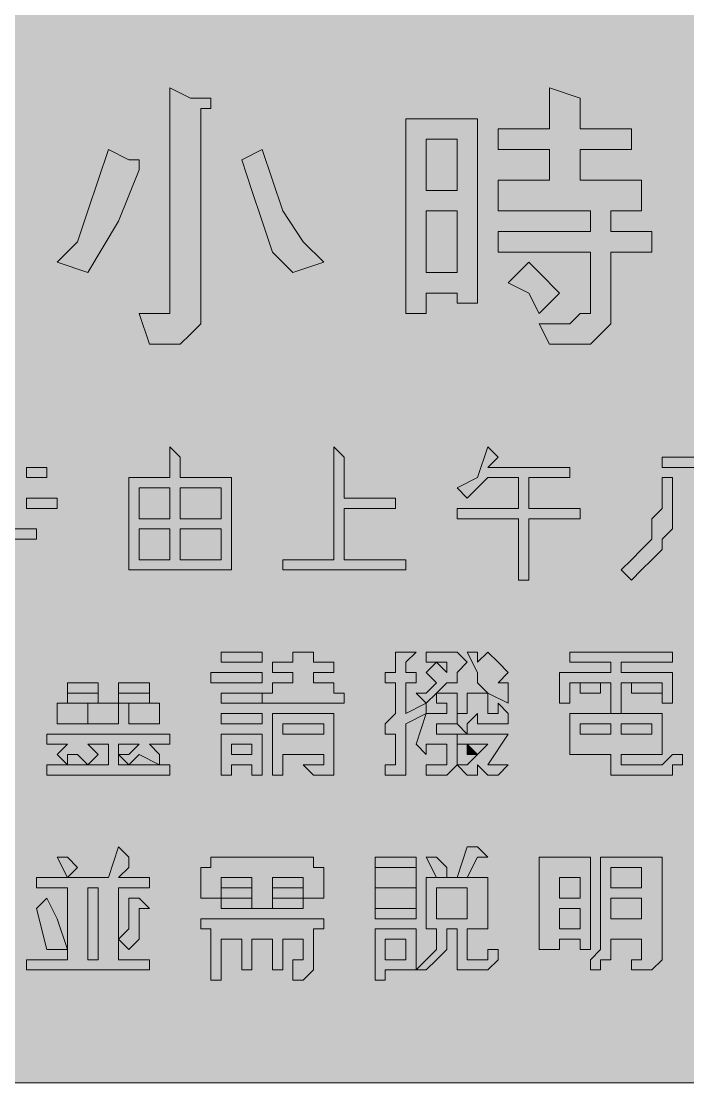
# Model space of a CAD drawing. Header units: metres. Extents: x 10 to 558, y 12 to 260.
# Drawn here: x 205.9 to 284, y 11.8 to 136 of the extents above; entities that cross this region are included whole.
import ezdxf

# ---------------------------------------------------------------- set-up
doc = ezdxf.new("R2010")
doc.units = ezdxf.units.M
doc.layers.add('FILL_BLUE_0000FF', color=7, linetype='Continuous', true_color=0x0000ff)
doc.layers.add('FILL_WHITE_FFFFFF', color=7, linetype='Continuous', true_color=0xffffff)

msp = doc.modelspace()

# ---------------------------------------------------------------- hatches: boundary and pattern name
at = {"layer": 'FILL_BLUE_0000FF', "true_color": 0x0000ff}
h = msp.add_hatch(color=7, dxfattribs=at)
h.dxf.hatch_style = 1
h.paths.add_polyline_path([(551.8, 260.11), (552.54, 259.95), (553.8, 259.41), (554.83, 258.64), (555.75, 257.76), (556.54, 257.26), (557.14, 256.67), (557.56, 256.03), (557.85, 255.36), (558.11, 254.05), (558.15, 252.96), (558.15, 18.96), (558.15, 16.56), (555.75, 14.16), (554.83, 13.28), (553.8, 12.51), (552.54, 11.97), (551.8, 11.81), (550.95, 11.76), (16.95, 11.76), (16.05, 11.78), (15.15, 11.91), (14.25, 12.27), (13.35, 12.96), (12.6, 13.11), (11.83, 13.47), (10.95, 14.16), (10.55, 14.66), (10.26, 15.25), (9.9, 16.56), (9.75, 18.96), (9.75, 252.96), (9.75, 255.36), (9.94, 256.24), (10.35, 257.01), (10.95, 257.76), (11.83, 258.47), (12.6, 258.96), (13.14, 259.45), (13.3, 259.76), (13.35, 260.16), (16.95, 260.16), (550.95, 260.16), (551.8, 260.11)])
at = {"layer": 'FILL_WHITE_FFFFFF', "true_color": 0xffffff}
h = msp.add_hatch(color=7, dxfattribs=at)
h.dxf.hatch_style = 1
h.paths.add_polyline_path([(226.95, 126.96), (228.15, 126.96), (228.15, 125.76), (226.95, 125.76), (226.95, 102.96), (226.95, 100.56), (225.75, 99.36), (224.55, 98.16), (223.35, 98.16), (220.95, 98.16), (219.75, 101.76), (222.15, 101.76), (223.35, 101.76), (223.35, 102.96), (223.35, 128.16), (225.75, 126.96), (226.95, 126.96)])
h = msp.add_hatch(color=7, dxfattribs=at)
h.dxf.hatch_style = 1
h.paths.add_polyline_path([(267.75, 120.96), (261.75, 120.96), (261.75, 123.36), (267.75, 123.36), (267.75, 128.16), (271.35, 126.96), (271.35, 125.76), (271.35, 123.36), (277.35, 123.36), (277.35, 120.96), (271.35, 120.96), (271.35, 117.36), (278.55, 117.36), (278.55, 113.76), (274.95, 113.76), (274.95, 111.36), (279.75, 111.36), (279.75, 108.96), (274.95, 108.96), (274.95, 101.76), (274.95, 100.56), (273.75, 99.36), (272.55, 98.16), (270.15, 98.16), (267.75, 98.16), (266.55, 100.56), (270.15, 100.56), (271.35, 101.76), (272.55, 101.76), (272.55, 102.96), (272.55, 108.96), (261.75, 108.96), (261.75, 111.36), (272.55, 111.36), (272.55, 113.76), (261.75, 113.76), (261.75, 117.36), (267.75, 117.36), (267.75, 120.96)])
h = msp.add_hatch(color=7, dxfattribs=at)
h.dxf.hatch_style = 1
h.paths.add_polyline_path([(256.95, 102.96), (256.95, 104.16), (253.35, 104.16), (253.35, 101.76), (250.95, 101.76), (250.95, 102.96), (250.95, 124.56), (259.35, 124.56), (259.35, 102.96), (256.95, 102.96)])
h.paths.add_polyline_path([(253.35, 122.16), (253.35, 116.16), (256.95, 116.16), (256.95, 122.16), (253.35, 122.16)], flags=16)
h.paths.add_polyline_path([(256.95, 113.76), (253.35, 113.76), (253.35, 106.56), (256.95, 106.56), (256.95, 113.76)], flags=16)
h = msp.add_hatch(color=7, dxfattribs=at)
h.dxf.hatch_style = 1
h.paths.add_polyline_path([(212.55, 110.16), (213.75, 113.76), (214.95, 117.36), (216.15, 120.96), (218.55, 119.76), (219.75, 119.76), (219.75, 118.56), (217.35, 112.56), (213.75, 106.56), (210.15, 107.76), (212.55, 110.16)])
h = msp.add_hatch(color=7, dxfattribs=at)
h.dxf.hatch_style = 1
h.paths.add_polyline_path([(235.35, 108.96), (234.15, 112.56), (232.95, 116.16), (231.75, 119.76), (234.15, 120.96), (235.35, 117.36), (236.55, 113.76), (238.95, 110.16), (241.35, 107.76), (237.75, 106.56), (235.35, 108.96)])
h = msp.add_hatch(color=7, dxfattribs=at)
h.dxf.hatch_style = 1
h.paths.add_polyline_path([(266.55, 106.56), (268.95, 104.16), (266.55, 101.76), (265.35, 104.16), (262.95, 105.36), (265.35, 107.76), (266.55, 106.56)])
h = msp.add_hatch(color=7, dxfattribs=at)
h.dxf.hatch_style = 1
h.paths.add_polyline_path([(218.55, 71.76), (218.55, 82.56), (223.35, 82.56), (223.35, 86.16), (224.55, 84.96), (224.55, 82.56), (230.55, 82.56), (230.55, 71.76), (229.35, 71.76), (219.75, 71.76), (218.55, 71.76)])
h.paths.add_polyline_path([(223.35, 77.76), (223.35, 81.36), (219.75, 81.36), (219.75, 77.76), (223.35, 77.76)], flags=16)
h.paths.add_polyline_path([(224.55, 77.76), (229.35, 77.76), (229.35, 81.36), (224.55, 81.36), (224.55, 77.76)], flags=16)
h.paths.add_polyline_path([(219.75, 76.56), (219.75, 72.96), (223.35, 72.96), (223.35, 76.56), (219.75, 76.56)], flags=16)
h.paths.add_polyline_path([(229.35, 76.56), (224.55, 76.56), (224.55, 72.96), (229.35, 72.96), (229.35, 76.56)], flags=16)
h = msp.add_hatch(color=7, dxfattribs=at)
h.dxf.hatch_style = 1
h.paths.add_polyline_path([(249.75, 80.16), (249.75, 78.96), (243.75, 78.96), (243.75, 72.96), (250.95, 72.96), (250.95, 71.76), (236.55, 71.76), (236.55, 72.96), (242.55, 72.96), (242.55, 86.16), (243.75, 84.96), (243.75, 80.16), (249.75, 80.16)])
h = msp.add_hatch(color=7, dxfattribs=at)
h.dxf.hatch_style = 1
h.paths.add_polyline_path([(259.35, 82.56), (260.55, 86.16), (261.75, 84.96), (260.55, 83.76), (270.15, 83.76), (270.15, 82.56), (265.35, 82.56), (265.35, 78.96), (271.35, 78.96), (271.35, 77.76), (265.35, 77.76), (265.35, 70.56), (264.15, 70.56), (264.15, 77.76), (256.95, 77.76), (256.95, 78.96), (264.15, 78.96), (264.15, 82.56), (260.55, 82.56), (258.15, 80.16), (256.95, 81.36), (259.35, 82.56)])
h = msp.add_hatch(color=7, dxfattribs=at)
h.dxf.hatch_style = 1
h.paths.add_polyline_path([(286.95, 84.96), (286.95, 82.56), (286.95, 80.16), (286.95, 78.96), (286.95, 77.76), (288.15, 76.56), (288.15, 75.36), (289.35, 74.16), (290.55, 72.96), (291.75, 71.76), (289.35, 70.56), (288.15, 71.76), (288.15, 72.96), (286.95, 74.16), (286.95, 76.56), (285.75, 77.76), (285.75, 78.96), (285.75, 80.16), (285.75, 81.36), (285.75, 83.76), (280.95, 83.76), (280.95, 84.96), (286.95, 84.96)])
h = msp.add_hatch(color=7, dxfattribs=at)
h.dxf.hatch_style = 1
h.paths.add_polyline_path([(208.95, 83.76), (208.95, 82.56), (206.55, 82.56), (206.55, 83.76), (208.95, 83.76)])
h = msp.add_hatch(color=7, dxfattribs=at)
h.dxf.hatch_style = 1
h.paths.add_polyline_path([(277.35, 72.96), (278.55, 74.16), (279.75, 75.36), (279.75, 76.56), (279.75, 77.76), (280.95, 78.96), (280.95, 81.36), (280.95, 82.56), (282.15, 82.56), (282.15, 81.36), (282.15, 80.16), (282.15, 78.96), (282.15, 76.56), (280.95, 75.36), (280.95, 74.16), (279.75, 72.96), (278.55, 71.76), (277.35, 70.56), (276.15, 71.76), (277.35, 72.96)])
h = msp.add_hatch(color=7, dxfattribs=at)
h.dxf.hatch_style = 1
h.paths.add_polyline_path([(210.15, 80.16), (210.15, 78.96), (208.95, 78.96), (206.55, 78.96), (206.55, 80.16), (210.15, 80.16)])
h = msp.add_hatch(color=7, dxfattribs=at)
h.dxf.hatch_style = 1
h.paths.add_polyline_path([(201.75, 76.56), (207.75, 76.56), (207.75, 75.36), (201.75, 75.36), (201.75, 76.56)])
h = msp.add_hatch(color=7, dxfattribs=at)
h.dxf.hatch_style = 1
h.paths.add_polyline_path([(234.15, 62.16), (234.15, 60.96), (229.35, 60.96), (229.35, 62.16), (234.15, 62.16)])
h = msp.add_hatch(color=7, dxfattribs=at)
h.dxf.hatch_style = 1
h.paths.add_polyline_path([(237.75, 58.56), (237.75, 59.76), (235.35, 59.76), (235.35, 60.96), (237.75, 60.96), (237.75, 62.16), (238.95, 62.16), (240.15, 62.16), (240.15, 60.96), (242.55, 60.96), (242.55, 59.76), (240.15, 59.76), (240.15, 58.56), (242.55, 58.56), (242.55, 57.36), (243.75, 57.36), (243.75, 56.16), (234.15, 56.16), (234.15, 57.36), (235.35, 57.36), (235.35, 58.56), (237.75, 58.56)])
h = msp.add_hatch(color=7, dxfattribs=at)
h.dxf.hatch_style = 1
h.paths.add_polyline_path([(248.55, 53.76), (249.75, 54.96), (249.75, 58.56), (248.55, 58.56), (248.55, 59.76), (249.75, 59.76), (249.75, 62.16), (250.95, 62.16), (252.15, 62.16), (250.95, 60.96), (250.95, 59.76), (252.15, 59.76), (252.15, 58.56), (250.95, 58.56), (250.95, 54.96), (253.35, 56.16), (253.35, 54.96), (250.95, 53.76), (250.95, 48.96), (250.95, 47.76), (249.75, 47.76), (248.55, 47.76), (248.55, 48.96), (249.75, 48.96), (249.75, 50.16), (249.75, 52.56), (248.55, 52.56), (248.55, 53.76)])
h = msp.add_hatch(color=7, dxfattribs=at)
h.dxf.hatch_style = 1
h.paths.add_polyline_path([(256.95, 62.16), (258.15, 60.96), (256.95, 59.76), (256.95, 58.56), (255.75, 58.56), (254.55, 57.36), (253.35, 56.16), (252.15, 57.36), (253.35, 57.36), (254.55, 58.56), (253.35, 59.76), (254.55, 60.96), (253.35, 60.96), (253.35, 62.16), (256.95, 62.16)])
h.paths.add_polyline_path([(255.75, 59.76), (255.75, 60.96), (254.55, 60.96), (255.75, 59.76)], flags=16)
h = msp.add_hatch(color=7, dxfattribs=at)
h.dxf.hatch_style = 1
h.paths.add_polyline_path([(261.75, 58.56), (262.95, 58.56), (262.95, 57.36), (262.95, 56.16), (260.55, 57.36), (259.35, 58.56), (259.35, 59.76), (258.15, 62.16), (259.35, 62.16), (259.35, 60.96), (260.55, 62.16), (261.75, 60.96), (262.95, 59.76), (261.75, 58.56)])
h = msp.add_hatch(color=7, dxfattribs=at)
h.dxf.hatch_style = 1
h.paths.add_polyline_path([(282.15, 62.16), (282.15, 60.96), (276.15, 60.96), (276.15, 59.76), (282.15, 59.76), (282.15, 56.16), (280.95, 56.16), (280.95, 58.56), (276.15, 58.56), (276.15, 54.96), (274.95, 54.96), (274.95, 58.56), (270.15, 58.56), (270.15, 56.16), (268.95, 56.16), (268.95, 59.76), (274.95, 59.76), (274.95, 60.96), (270.15, 60.96), (270.15, 62.16), (282.15, 62.16)])
h = msp.add_hatch(color=7, dxfattribs=at)
h.dxf.hatch_style = 1
h.paths.add_polyline_path([(234.15, 59.76), (234.15, 58.56), (228.15, 58.56), (228.15, 59.76), (234.15, 59.76)])
h = msp.add_hatch(color=7, dxfattribs=at)
h.dxf.hatch_style = 1
h.paths.add_polyline_path([(214.95, 58.56), (214.95, 57.36), (211.35, 57.36), (211.35, 58.56), (214.95, 58.56)])
h = msp.add_hatch(color=7, dxfattribs=at)
h.dxf.hatch_style = 1
h.paths.add_polyline_path([(220.95, 58.56), (220.95, 57.36), (217.35, 57.36), (217.35, 58.56), (220.95, 58.56)])
h = msp.add_hatch(color=7, dxfattribs=at)
h.dxf.hatch_style = 1
h.paths.add_polyline_path([(273.75, 58.56), (273.75, 57.36), (271.35, 57.36), (271.35, 58.56), (273.75, 58.56)])
h = msp.add_hatch(color=7, dxfattribs=at)
h.dxf.hatch_style = 1
h.paths.add_polyline_path([(280.95, 58.56), (280.95, 57.36), (277.35, 57.36), (277.35, 58.56), (280.95, 58.56)])
h = msp.add_hatch(color=7, dxfattribs=at)
h.dxf.hatch_style = 1
h.paths.add_polyline_path([(214.95, 57.36), (214.95, 56.16), (211.35, 56.16), (211.35, 57.36), (214.95, 57.36)])
h = msp.add_hatch(color=7, dxfattribs=at)
h.dxf.hatch_style = 1
h.paths.add_polyline_path([(220.95, 57.36), (220.95, 56.16), (217.35, 56.16), (217.35, 57.36), (220.95, 57.36)])
h = msp.add_hatch(color=7, dxfattribs=at)
h.dxf.hatch_style = 1
h.paths.add_polyline_path([(234.15, 57.36), (234.15, 56.16), (229.35, 56.16), (229.35, 57.36), (234.15, 57.36)])
h = msp.add_hatch(color=7, dxfattribs=at)
h.dxf.hatch_style = 1
h.paths.add_polyline_path([(254.55, 53.76), (254.55, 52.56), (256.95, 52.56), (256.95, 50.16), (256.95, 48.96), (255.75, 47.76), (253.35, 47.76), (253.35, 48.96), (254.55, 48.96), (255.75, 48.96), (255.75, 50.16), (255.75, 51.36), (253.35, 51.36), (253.35, 50.16), (252.15, 51.36), (253.35, 54.96), (255.75, 54.96), (255.75, 56.16), (254.55, 56.16), (254.55, 57.36), (256.95, 57.36), (256.95, 53.76), (254.55, 53.76)])
h = msp.add_hatch(color=7, dxfattribs=at)
h.dxf.hatch_style = 1
h.paths.add_polyline_path([(258.15, 52.56), (256.95, 53.76), (256.95, 54.96), (258.15, 54.96), (258.15, 56.16), (258.15, 57.36), (260.55, 57.36), (260.55, 54.96), (261.75, 54.96), (261.75, 56.16), (262.95, 54.96), (262.95, 53.76), (261.75, 53.76), (260.55, 53.76), (259.35, 53.76), (259.35, 54.96), (258.15, 53.76), (258.15, 52.56)])
h = msp.add_hatch(color=7, dxfattribs=at)
h.dxf.hatch_style = 1
h.paths.add_polyline_path([(213.75, 56.16), (213.75, 53.76), (210.15, 53.76), (210.15, 56.16), (213.75, 56.16)])
h = msp.add_hatch(color=7, dxfattribs=at)
h.dxf.hatch_style = 1
h.paths.add_polyline_path([(217.35, 56.16), (217.35, 53.76), (213.75, 53.76), (213.75, 56.16), (217.35, 56.16)])
h = msp.add_hatch(color=7, dxfattribs=at)
h.dxf.hatch_style = 1
h.paths.add_polyline_path([(222.15, 56.16), (222.15, 53.76), (218.55, 53.76), (218.55, 56.16), (222.15, 56.16)])
h = msp.add_hatch(color=7, dxfattribs=at)
h.dxf.hatch_style = 1
h.paths.add_polyline_path([(234.15, 54.96), (234.15, 53.76), (229.35, 53.76), (229.35, 54.96), (234.15, 54.96)])
h = msp.add_hatch(color=7, dxfattribs=at)
h.dxf.hatch_style = 1
h.paths.add_polyline_path([(242.55, 54.96), (242.55, 48.96), (242.55, 47.76), (241.35, 47.76), (240.15, 47.76), (238.95, 48.96), (240.15, 48.96), (241.35, 48.96), (241.35, 50.16), (236.55, 50.16), (236.55, 47.76), (235.35, 47.76), (235.35, 54.96), (242.55, 54.96)])
h.paths.add_polyline_path([(241.35, 53.76), (236.55, 53.76), (236.55, 52.56), (241.35, 52.56), (241.35, 53.76)], flags=16)
h = msp.add_hatch(color=7, dxfattribs=at)
h.dxf.hatch_style = 1
h.paths.add_polyline_path([(276.15, 50.16), (276.15, 48.96), (277.35, 48.96), (280.95, 48.96), (282.15, 50.16), (283.35, 50.16), (283.35, 48.96), (282.15, 48.96), (282.15, 47.76), (280.95, 47.76), (276.15, 47.76), (274.95, 47.76), (274.95, 48.96), (274.95, 50.16), (270.15, 50.16), (270.15, 54.96), (280.95, 54.96), (280.95, 50.16), (276.15, 50.16)])
h.paths.add_polyline_path([(276.15, 53.76), (276.15, 52.56), (279.75, 52.56), (279.75, 53.76), (276.15, 53.76)], flags=16)
h.paths.add_polyline_path([(274.95, 53.76), (271.35, 53.76), (271.35, 52.56), (274.95, 52.56), (274.95, 53.76)], flags=16)
h = msp.add_hatch(color=7, dxfattribs=at)
h.dxf.hatch_style = 1
h.paths.add_polyline_path([(222.15, 50.16), (222.15, 48.96), (223.35, 48.96), (223.35, 47.76), (208.95, 47.76), (208.95, 48.96), (211.35, 48.96), (210.15, 50.16), (211.35, 51.36), (208.95, 51.36), (208.95, 52.56), (223.35, 52.56), (223.35, 51.36), (220.95, 51.36), (222.15, 50.16)])
h.paths.add_polyline_path([(219.75, 50.16), (218.55, 48.96), (222.15, 48.96), (219.75, 50.16)], flags=16)
h.paths.add_polyline_path([(217.35, 50.16), (217.35, 48.96), (218.55, 48.96), (217.35, 50.16)], flags=16)
h.paths.add_polyline_path([(218.55, 50.16), (219.75, 51.36), (217.35, 51.36), (217.35, 50.16), (218.55, 50.16)], flags=16)
h.paths.add_polyline_path([(213.75, 48.96), (212.55, 50.16), (211.35, 50.16), (211.35, 48.96), (213.75, 48.96)], flags=16)
h.paths.add_polyline_path([(216.15, 48.96), (216.15, 51.36), (213.75, 51.36), (214.95, 50.16), (213.75, 48.96), (216.15, 48.96)], flags=16)
h = msp.add_hatch(color=7, dxfattribs=at)
h.dxf.hatch_style = 1
h.paths.add_polyline_path([(234.15, 52.56), (234.15, 47.76), (232.95, 47.76), (232.95, 48.96), (230.55, 48.96), (230.55, 47.76), (229.35, 47.76), (229.35, 52.56), (234.15, 52.56)])
h.paths.add_polyline_path([(232.95, 51.36), (230.55, 51.36), (230.55, 50.16), (232.95, 50.16), (232.95, 51.36)], flags=16)
h = msp.add_hatch(color=7, dxfattribs=at)
h.dxf.hatch_style = 1
h.paths.add_polyline_path([(262.95, 52.56), (260.55, 48.96), (261.75, 48.96), (262.95, 48.96), (261.75, 47.76), (260.55, 47.76), (259.35, 48.96), (259.35, 47.76), (258.15, 47.76), (256.95, 48.96), (258.15, 48.96), (259.35, 50.16), (260.55, 51.36), (258.15, 51.36), (256.95, 51.36), (256.95, 52.56), (261.75, 52.56), (262.95, 52.56)])
h = msp.add_hatch(color=7, dxfattribs=at)
h.dxf.hatch_style = 1
h.paths.add_polyline_path([(258.15, 51.36), (259.35, 50.16), (258.15, 50.16), (258.15, 51.36)])
h = msp.add_hatch(color=7, dxfattribs=at)
h.dxf.hatch_style = 1
h.paths.add_polyline_path([(218.55, 36.96), (217.35, 35.76), (220.95, 35.76), (220.95, 34.56), (217.35, 34.56), (217.35, 26.16), (220.95, 26.16), (220.95, 24.96), (206.55, 24.96), (206.55, 26.16), (211.35, 26.16), (211.35, 34.56), (207.75, 34.56), (207.75, 35.76), (211.35, 35.76), (216.15, 35.76), (217.35, 39.36), (218.55, 38.16), (218.55, 36.96)])
h.paths.add_polyline_path([(214.95, 34.56), (213.75, 34.56), (213.75, 26.16), (214.95, 26.16), (214.95, 34.56)], flags=16)
h = msp.add_hatch(color=7, dxfattribs=at)
h.dxf.hatch_style = 1
h.paths.add_polyline_path([(258.15, 39.36), (259.35, 39.36), (260.55, 38.16), (259.35, 38.16), (258.15, 35.76), (256.95, 35.76), (258.15, 39.36)])
h = msp.add_hatch(color=7, dxfattribs=at)
h.dxf.hatch_style = 1
h.paths.add_polyline_path([(211.35, 35.76), (210.15, 38.16), (211.35, 38.16), (212.55, 36.96), (211.35, 35.76)])
h = msp.add_hatch(color=7, dxfattribs=at)
h.dxf.hatch_style = 1
h.paths.add_polyline_path([(240.15, 38.16), (240.15, 36.96), (241.35, 36.96), (241.35, 33.36), (238.95, 33.36), (238.95, 35.76), (235.35, 35.76), (235.35, 32.16), (232.95, 32.16), (232.95, 35.76), (229.35, 35.76), (229.35, 33.36), (226.95, 33.36), (226.95, 36.96), (228.15, 36.96), (228.15, 38.16), (240.15, 38.16)])
h = msp.add_hatch(color=7, dxfattribs=at)
h.dxf.hatch_style = 1
h.paths.add_polyline_path([(252.15, 38.16), (252.15, 36.96), (247.35, 36.96), (247.35, 38.16), (252.15, 38.16)])
h = msp.add_hatch(color=7, dxfattribs=at)
h.dxf.hatch_style = 1
h.paths.add_polyline_path([(253.35, 38.16), (254.55, 38.16), (255.75, 36.96), (255.75, 35.76), (254.55, 35.76), (253.35, 38.16)])
h = msp.add_hatch(color=7, dxfattribs=at)
h.dxf.hatch_style = 1
h.paths.add_polyline_path([(271.35, 27.36), (271.35, 28.56), (268.95, 28.56), (268.95, 27.36), (266.55, 27.36), (266.55, 38.16), (272.55, 38.16), (272.55, 27.36), (271.35, 27.36)])
h.paths.add_polyline_path([(268.95, 35.76), (268.95, 33.36), (271.35, 33.36), (271.35, 35.76), (268.95, 35.76)], flags=16)
h.paths.add_polyline_path([(271.35, 32.16), (268.95, 32.16), (268.95, 29.76), (271.35, 29.76), (271.35, 32.16)], flags=16)
h = msp.add_hatch(color=7, dxfattribs=at)
h.dxf.hatch_style = 1
h.paths.add_polyline_path([(279.75, 24.96), (278.55, 24.96), (277.35, 24.96), (277.35, 26.16), (278.55, 26.16), (278.55, 27.36), (278.55, 28.56), (274.95, 28.56), (274.95, 27.36), (274.95, 26.16), (273.75, 26.16), (273.75, 24.96), (272.55, 24.96), (272.55, 26.16), (273.75, 27.36), (273.75, 29.76), (273.75, 30.96), (273.75, 38.16), (280.95, 38.16), (280.95, 26.16), (279.75, 24.96)])
h.paths.add_polyline_path([(274.95, 36.96), (274.95, 34.56), (278.55, 34.56), (278.55, 36.96), (274.95, 36.96)], flags=16)
h.paths.add_polyline_path([(278.55, 33.36), (274.95, 33.36), (274.95, 30.96), (278.55, 30.96), (278.55, 33.36)], flags=16)
h = msp.add_hatch(color=7, dxfattribs=at)
h.dxf.hatch_style = 1
h.paths.add_polyline_path([(252.15, 36.96), (252.15, 34.56), (247.35, 34.56), (247.35, 36.96), (252.15, 36.96)])
h = msp.add_hatch(color=7, dxfattribs=at)
h.dxf.hatch_style = 1
h.paths.add_polyline_path([(260.55, 35.76), (260.55, 29.76), (258.15, 29.76), (258.15, 27.36), (258.15, 26.16), (259.35, 26.16), (260.55, 26.16), (260.55, 27.36), (261.75, 27.36), (261.75, 26.16), (260.55, 24.96), (259.35, 24.96), (258.15, 24.96), (256.95, 24.96), (256.95, 26.16), (256.95, 27.36), (256.95, 29.76), (255.75, 29.76), (255.75, 28.56), (255.75, 27.36), (254.55, 26.16), (253.35, 24.96), (252.15, 24.96), (253.35, 26.16), (254.55, 27.36), (254.55, 28.56), (254.55, 29.76), (253.35, 29.76), (253.35, 35.76), (260.55, 35.76)])
h.paths.add_polyline_path([(258.15, 34.56), (254.55, 34.56), (254.55, 30.96), (258.15, 30.96), (258.15, 34.56)], flags=16)
h = msp.add_hatch(color=7, dxfattribs=at)
h.dxf.hatch_style = 1
h.paths.add_polyline_path([(232.95, 34.56), (232.95, 33.36), (229.35, 33.36), (229.35, 34.56), (232.95, 34.56)])
h = msp.add_hatch(color=7, dxfattribs=at)
h.dxf.hatch_style = 1
h.paths.add_polyline_path([(238.95, 34.56), (238.95, 33.36), (235.35, 33.36), (235.35, 34.56), (238.95, 34.56)])
h = msp.add_hatch(color=7, dxfattribs=at)
h.dxf.hatch_style = 1
h.paths.add_polyline_path([(252.15, 34.56), (252.15, 32.16), (247.35, 32.16), (247.35, 34.56), (252.15, 34.56)])
h = msp.add_hatch(color=7, dxfattribs=at)
h.dxf.hatch_style = 1
h.paths.add_polyline_path([(210.15, 30.96), (211.35, 27.36), (208.95, 27.36), (207.75, 32.16), (208.95, 33.36), (210.15, 30.96)])
h = msp.add_hatch(color=7, dxfattribs=at)
h.dxf.hatch_style = 1
h.paths.add_polyline_path([(218.55, 29.76), (218.55, 30.96), (218.55, 33.36), (219.75, 33.36), (220.95, 32.16), (219.75, 32.16), (219.75, 30.96), (219.75, 29.76), (219.75, 28.56), (218.55, 27.36), (217.35, 28.56), (218.55, 29.76)])
h = msp.add_hatch(color=7, dxfattribs=at)
h.dxf.hatch_style = 1
h.paths.add_polyline_path([(232.95, 33.36), (232.95, 32.16), (229.35, 32.16), (229.35, 33.36), (232.95, 33.36)])
h = msp.add_hatch(color=7, dxfattribs=at)
h.dxf.hatch_style = 1
h.paths.add_polyline_path([(238.95, 33.36), (238.95, 32.16), (235.35, 32.16), (235.35, 33.36), (238.95, 33.36)])
h = msp.add_hatch(color=7, dxfattribs=at)
h.dxf.hatch_style = 1
h.paths.add_polyline_path([(252.15, 32.16), (252.15, 30.96), (247.35, 30.96), (247.35, 32.16), (252.15, 32.16)])
h = msp.add_hatch(color=7, dxfattribs=at)
h.dxf.hatch_style = 1
h.paths.add_polyline_path([(226.95, 30.96), (241.35, 30.96), (241.35, 29.76), (240.15, 29.76), (240.15, 26.16), (240.15, 24.96), (238.95, 23.76), (237.75, 23.76), (237.75, 24.96), (237.75, 26.16), (238.95, 26.16), (238.95, 28.56), (236.55, 28.56), (236.55, 24.96), (235.35, 24.96), (235.35, 28.56), (232.95, 28.56), (232.95, 24.96), (231.75, 24.96), (231.75, 28.56), (229.35, 28.56), (229.35, 23.76), (228.15, 23.76), (228.15, 29.76), (226.95, 29.76), (226.95, 30.96)])
h = msp.add_hatch(color=7, dxfattribs=at)
h.dxf.hatch_style = 1
h.paths.add_polyline_path([(252.15, 29.76), (252.15, 24.96), (250.95, 24.96), (248.55, 24.96), (248.55, 23.76), (247.35, 23.76), (247.35, 29.76), (252.15, 29.76)])
h.paths.add_polyline_path([(250.95, 28.56), (248.55, 28.56), (248.55, 26.16), (250.95, 26.16), (250.95, 28.56)], flags=16)

# ---------------------------------------------------------------- linework, layer by layer
at = {"layer": 'FILL_BLUE_0000FF', "lineweight": 0, "true_color": 0x0000ff}
msp.add_lwpolyline([(550.95, 11.76), (16.95, 11.76)], dxfattribs=at)
at = {"layer": 'FILL_WHITE_FFFFFF', "lineweight": 0, "true_color": 0xffffff}
for points in [[(226.95, 126.96), (228.15, 126.96), (228.15, 125.76), (226.95, 125.76), (226.95, 102.96), (226.95, 100.56), (225.75, 99.36), (224.55, 98.16), (223.35, 98.16), (220.95, 98.16), (219.75, 101.76), (222.15, 101.76), (223.35, 101.76), (223.35, 102.96), (223.35, 128.16), (225.75, 126.96)], [(267.75, 120.96), (261.75, 120.96), (261.75, 123.36), (267.75, 123.36), (267.75, 128.16), (271.35, 126.96), (271.35, 125.76), (271.35, 123.36), (277.35, 123.36), (277.35, 120.96), (271.35, 120.96), (271.35, 117.36), (278.55, 117.36), (278.55, 113.76), (274.95, 113.76), (274.95, 111.36), (279.75, 111.36), (279.75, 108.96), (274.95, 108.96), (274.95, 101.76), (274.95, 100.56), (273.75, 99.36), (272.55, 98.16), (270.15, 98.16), (267.75, 98.16), (266.55, 100.56), (270.15, 100.56), (271.35, 101.76), (272.55, 101.76), (272.55, 102.96), (272.55, 108.96), (261.75, 108.96), (261.75, 111.36), (272.55, 111.36), (272.55, 113.76), (261.75, 113.76), (261.75, 117.36), (267.75, 117.36)], [(256.95, 102.96), (256.95, 104.16), (253.35, 104.16), (253.35, 101.76), (250.95, 101.76), (250.95, 102.96), (250.95, 124.56), (259.35, 124.56), (259.35, 102.96)], [(253.35, 122.16), (253.35, 116.16), (256.95, 116.16), (256.95, 122.16)], [(212.55, 110.16), (213.75, 113.76), (214.95, 117.36), (216.15, 120.96), (218.55, 119.76), (219.75, 119.76), (219.75, 118.56), (217.35, 112.56), (213.75, 106.56), (210.15, 107.76)], [(235.35, 108.96), (234.15, 112.56), (232.95, 116.16), (231.75, 119.76), (234.15, 120.96), (235.35, 117.36), (236.55, 113.76), (238.95, 110.16), (241.35, 107.76), (237.75, 106.56)], [(256.95, 113.76), (253.35, 113.76), (253.35, 106.56), (256.95, 106.56)], [(266.55, 106.56), (268.95, 104.16), (266.55, 101.76), (265.35, 104.16), (262.95, 105.36), (265.35, 107.76)], [(218.55, 71.76), (218.55, 82.56), (223.35, 82.56), (223.35, 86.16), (224.55, 84.96), (224.55, 82.56), (230.55, 82.56), (230.55, 71.76), (229.35, 71.76), (219.75, 71.76)], [(249.75, 80.16), (249.75, 78.96), (243.75, 78.96), (243.75, 72.96), (250.95, 72.96), (250.95, 71.76), (236.55, 71.76), (236.55, 72.96), (242.55, 72.96), (242.55, 86.16), (243.75, 84.96), (243.75, 80.16)], [(259.35, 82.56), (260.55, 86.16), (261.75, 84.96), (260.55, 83.76), (270.15, 83.76), (270.15, 82.56), (265.35, 82.56), (265.35, 78.96), (271.35, 78.96), (271.35, 77.76), (265.35, 77.76), (265.35, 70.56), (264.15, 70.56), (264.15, 77.76), (256.95, 77.76), (256.95, 78.96), (264.15, 78.96), (264.15, 82.56), (260.55, 82.56), (258.15, 80.16), (256.95, 81.36)], [(286.95, 84.96), (286.95, 82.56), (286.95, 80.16), (286.95, 78.96), (286.95, 77.76), (288.15, 76.56), (288.15, 75.36), (289.35, 74.16), (290.55, 72.96), (291.75, 71.76), (289.35, 70.56), (288.15, 71.76), (288.15, 72.96), (286.95, 74.16), (286.95, 76.56), (285.75, 77.76), (285.75, 78.96), (285.75, 80.16), (285.75, 81.36), (285.75, 83.76), (280.95, 83.76), (280.95, 84.96)], [(208.95, 83.76), (208.95, 82.56), (206.55, 82.56), (206.55, 83.76)], [(277.35, 72.96), (278.55, 74.16), (279.75, 75.36), (279.75, 76.56), (279.75, 77.76), (280.95, 78.96), (280.95, 81.36), (280.95, 82.56), (282.15, 82.56), (282.15, 81.36), (282.15, 80.16), (282.15, 78.96), (282.15, 76.56), (280.95, 75.36), (280.95, 74.16), (279.75, 72.96), (278.55, 71.76), (277.35, 70.56), (276.15, 71.76)], [(223.35, 77.76), (223.35, 81.36), (219.75, 81.36), (219.75, 77.76)], [(224.55, 77.76), (229.35, 77.76), (229.35, 81.36), (224.55, 81.36)], [(210.15, 80.16), (210.15, 78.96), (208.95, 78.96), (206.55, 78.96), (206.55, 80.16)], [(201.75, 76.56), (207.75, 76.56), (207.75, 75.36), (201.75, 75.36)], [(219.75, 76.56), (219.75, 72.96), (223.35, 72.96), (223.35, 76.56)], [(229.35, 76.56), (224.55, 76.56), (224.55, 72.96), (229.35, 72.96)], [(234.15, 62.16), (234.15, 60.96), (229.35, 60.96), (229.35, 62.16)], [(237.75, 58.56), (237.75, 59.76), (235.35, 59.76), (235.35, 60.96), (237.75, 60.96), (237.75, 62.16), (238.95, 62.16), (240.15, 62.16), (240.15, 60.96), (242.55, 60.96), (242.55, 59.76), (240.15, 59.76), (240.15, 58.56), (242.55, 58.56), (242.55, 57.36), (243.75, 57.36), (243.75, 56.16), (234.15, 56.16), (234.15, 57.36), (235.35, 57.36), (235.35, 58.56)], [(248.55, 53.76), (249.75, 54.96), (249.75, 58.56), (248.55, 58.56), (248.55, 59.76), (249.75, 59.76), (249.75, 62.16), (250.95, 62.16), (252.15, 62.16), (250.95, 60.96), (250.95, 59.76), (252.15, 59.76), (252.15, 58.56), (250.95, 58.56), (250.95, 54.96), (253.35, 56.16), (253.35, 54.96), (250.95, 53.76), (250.95, 48.96), (250.95, 47.76), (249.75, 47.76), (248.55, 47.76), (248.55, 48.96), (249.75, 48.96), (249.75, 50.16), (249.75, 52.56), (248.55, 52.56)], [(256.95, 62.16), (258.15, 60.96), (256.95, 59.76), (256.95, 58.56), (255.75, 58.56), (254.55, 57.36), (253.35, 56.16), (252.15, 57.36), (253.35, 57.36), (254.55, 58.56), (253.35, 59.76), (254.55, 60.96), (253.35, 60.96), (253.35, 62.16)], [(261.75, 58.56), (262.95, 58.56), (262.95, 57.36), (262.95, 56.16), (260.55, 57.36), (259.35, 58.56), (259.35, 59.76), (258.15, 62.16), (259.35, 62.16), (259.35, 60.96), (260.55, 62.16), (261.75, 60.96), (262.95, 59.76)], [(282.15, 62.16), (282.15, 60.96), (276.15, 60.96), (276.15, 59.76), (282.15, 59.76), (282.15, 56.16), (280.95, 56.16), (280.95, 58.56), (276.15, 58.56), (276.15, 54.96), (274.95, 54.96), (274.95, 58.56), (270.15, 58.56), (270.15, 56.16), (268.95, 56.16), (268.95, 59.76), (274.95, 59.76), (274.95, 60.96), (270.15, 60.96), (270.15, 62.16)], [(255.75, 59.76), (255.75, 60.96), (254.55, 60.96)], [(234.15, 59.76), (234.15, 58.56), (228.15, 58.56), (228.15, 59.76)], [(214.95, 58.56), (214.95, 57.36), (211.35, 57.36), (211.35, 58.56)], [(220.95, 58.56), (220.95, 57.36), (217.35, 57.36), (217.35, 58.56)], [(273.75, 58.56), (273.75, 57.36), (271.35, 57.36), (271.35, 58.56)], [(280.95, 58.56), (280.95, 57.36), (277.35, 57.36), (277.35, 58.56)], [(214.95, 57.36), (214.95, 56.16), (211.35, 56.16), (211.35, 57.36)], [(220.95, 57.36), (220.95, 56.16), (217.35, 56.16), (217.35, 57.36)], [(234.15, 57.36), (234.15, 56.16), (229.35, 56.16), (229.35, 57.36)], [(254.55, 53.76), (254.55, 52.56), (256.95, 52.56), (256.95, 50.16), (256.95, 48.96), (255.75, 47.76), (253.35, 47.76), (253.35, 48.96), (254.55, 48.96), (255.75, 48.96), (255.75, 50.16), (255.75, 51.36), (253.35, 51.36), (253.35, 50.16), (252.15, 51.36), (253.35, 54.96), (255.75, 54.96), (255.75, 56.16), (254.55, 56.16), (254.55, 57.36), (256.95, 57.36), (256.95, 53.76)], [(258.15, 52.56), (256.95, 53.76), (256.95, 54.96), (258.15, 54.96), (258.15, 56.16), (258.15, 57.36), (260.55, 57.36), (260.55, 54.96), (261.75, 54.96), (261.75, 56.16), (262.95, 54.96), (262.95, 53.76), (261.75, 53.76), (260.55, 53.76), (259.35, 53.76), (259.35, 54.96), (258.15, 53.76)], [(213.75, 56.16), (213.75, 53.76), (210.15, 53.76), (210.15, 56.16)], [(217.35, 56.16), (217.35, 53.76), (213.75, 53.76), (213.75, 56.16)], [(222.15, 56.16), (222.15, 53.76), (218.55, 53.76), (218.55, 56.16)], [(234.15, 54.96), (234.15, 53.76), (229.35, 53.76), (229.35, 54.96)], [(242.55, 54.96), (242.55, 48.96), (242.55, 47.76), (241.35, 47.76), (240.15, 47.76), (238.95, 48.96), (240.15, 48.96), (241.35, 48.96), (241.35, 50.16), (236.55, 50.16), (236.55, 47.76), (235.35, 47.76), (235.35, 54.96)], [(276.15, 50.16), (276.15, 48.96), (277.35, 48.96), (280.95, 48.96), (282.15, 50.16), (283.35, 50.16), (283.35, 48.96), (282.15, 48.96), (282.15, 47.76), (280.95, 47.76), (276.15, 47.76), (274.95, 47.76), (274.95, 48.96), (274.95, 50.16), (270.15, 50.16), (270.15, 54.96), (280.95, 54.96), (280.95, 50.16)], [(241.35, 53.76), (236.55, 53.76), (236.55, 52.56), (241.35, 52.56)], [(274.95, 53.76), (271.35, 53.76), (271.35, 52.56), (274.95, 52.56)], [(276.15, 53.76), (276.15, 52.56), (279.75, 52.56), (279.75, 53.76)], [(222.15, 50.16), (222.15, 48.96), (223.35, 48.96), (223.35, 47.76), (208.95, 47.76), (208.95, 48.96), (211.35, 48.96), (210.15, 50.16), (211.35, 51.36), (208.95, 51.36), (208.95, 52.56), (223.35, 52.56), (223.35, 51.36), (220.95, 51.36)], [(234.15, 52.56), (234.15, 47.76), (232.95, 47.76), (232.95, 48.96), (230.55, 48.96), (230.55, 47.76), (229.35, 47.76), (229.35, 52.56)], [(262.95, 52.56), (260.55, 48.96), (261.75, 48.96), (262.95, 48.96), (261.75, 47.76), (260.55, 47.76), (259.35, 48.96), (259.35, 47.76), (258.15, 47.76), (256.95, 48.96), (258.15, 48.96), (259.35, 50.16), (260.55, 51.36), (258.15, 51.36), (256.95, 51.36), (256.95, 52.56), (261.75, 52.56)], [(216.15, 48.96), (216.15, 51.36), (213.75, 51.36), (214.95, 50.16), (213.75, 48.96)], [(218.55, 50.16), (219.75, 51.36), (217.35, 51.36), (217.35, 50.16)], [(232.95, 51.36), (230.55, 51.36), (230.55, 50.16), (232.95, 50.16)], [(258.15, 51.36), (259.35, 50.16), (258.15, 50.16)], [(213.75, 48.96), (212.55, 50.16), (211.35, 50.16), (211.35, 48.96)], [(217.35, 50.16), (217.35, 48.96), (218.55, 48.96)], [(219.75, 50.16), (218.55, 48.96), (222.15, 48.96)], [(218.55, 36.96), (217.35, 35.76), (220.95, 35.76), (220.95, 34.56), (217.35, 34.56), (217.35, 26.16), (220.95, 26.16), (220.95, 24.96), (206.55, 24.96), (206.55, 26.16), (211.35, 26.16), (211.35, 34.56), (207.75, 34.56), (207.75, 35.76), (211.35, 35.76), (216.15, 35.76), (217.35, 39.36), (218.55, 38.16)], [(258.15, 39.36), (259.35, 39.36), (260.55, 38.16), (259.35, 38.16), (258.15, 35.76), (256.95, 35.76)], [(211.35, 35.76), (210.15, 38.16), (211.35, 38.16), (212.55, 36.96)], [(240.15, 38.16), (240.15, 36.96), (241.35, 36.96), (241.35, 33.36), (238.95, 33.36), (238.95, 35.76), (235.35, 35.76), (235.35, 32.16), (232.95, 32.16), (232.95, 35.76), (229.35, 35.76), (229.35, 33.36), (226.95, 33.36), (226.95, 36.96), (228.15, 36.96), (228.15, 38.16)], [(252.15, 38.16), (252.15, 36.96), (247.35, 36.96), (247.35, 38.16)], [(253.35, 38.16), (254.55, 38.16), (255.75, 36.96), (255.75, 35.76), (254.55, 35.76)], [(271.35, 27.36), (271.35, 28.56), (268.95, 28.56), (268.95, 27.36), (266.55, 27.36), (266.55, 38.16), (272.55, 38.16), (272.55, 27.36)], [(279.75, 24.96), (278.55, 24.96), (277.35, 24.96), (277.35, 26.16), (278.55, 26.16), (278.55, 27.36), (278.55, 28.56), (274.95, 28.56), (274.95, 27.36), (274.95, 26.16), (273.75, 26.16), (273.75, 24.96), (272.55, 24.96), (272.55, 26.16), (273.75, 27.36), (273.75, 29.76), (273.75, 30.96), (273.75, 38.16), (280.95, 38.16), (280.95, 26.16)], [(252.15, 36.96), (252.15, 34.56), (247.35, 34.56), (247.35, 36.96)], [(274.95, 36.96), (274.95, 34.56), (278.55, 34.56), (278.55, 36.96)], [(260.55, 35.76), (260.55, 29.76), (258.15, 29.76), (258.15, 27.36), (258.15, 26.16), (259.35, 26.16), (260.55, 26.16), (260.55, 27.36), (261.75, 27.36), (261.75, 26.16), (260.55, 24.96), (259.35, 24.96), (258.15, 24.96), (256.95, 24.96), (256.95, 26.16), (256.95, 27.36), (256.95, 29.76), (255.75, 29.76), (255.75, 28.56), (255.75, 27.36), (254.55, 26.16), (253.35, 24.96), (252.15, 24.96), (253.35, 26.16), (254.55, 27.36), (254.55, 28.56), (254.55, 29.76), (253.35, 29.76), (253.35, 35.76)], [(268.95, 35.76), (268.95, 33.36), (271.35, 33.36), (271.35, 35.76)], [(214.95, 34.56), (213.75, 34.56), (213.75, 26.16), (214.95, 26.16)], [(232.95, 34.56), (232.95, 33.36), (229.35, 33.36), (229.35, 34.56)], [(238.95, 34.56), (238.95, 33.36), (235.35, 33.36), (235.35, 34.56)], [(252.15, 34.56), (252.15, 32.16), (247.35, 32.16), (247.35, 34.56)], [(258.15, 34.56), (254.55, 34.56), (254.55, 30.96), (258.15, 30.96)], [(210.15, 30.96), (211.35, 27.36), (208.95, 27.36), (207.75, 32.16), (208.95, 33.36)], [(218.55, 29.76), (218.55, 30.96), (218.55, 33.36), (219.75, 33.36), (220.95, 32.16), (219.75, 32.16), (219.75, 30.96), (219.75, 29.76), (219.75, 28.56), (218.55, 27.36), (217.35, 28.56)], [(232.95, 33.36), (232.95, 32.16), (229.35, 32.16), (229.35, 33.36)], [(238.95, 33.36), (238.95, 32.16), (235.35, 32.16), (235.35, 33.36)], [(278.55, 33.36), (274.95, 33.36), (274.95, 30.96), (278.55, 30.96)], [(252.15, 32.16), (252.15, 30.96), (247.35, 30.96), (247.35, 32.16)], [(271.35, 32.16), (268.95, 32.16), (268.95, 29.76), (271.35, 29.76)], [(226.95, 30.96), (241.35, 30.96), (241.35, 29.76), (240.15, 29.76), (240.15, 26.16), (240.15, 24.96), (238.95, 23.76), (237.75, 23.76), (237.75, 24.96), (237.75, 26.16), (238.95, 26.16), (238.95, 28.56), (236.55, 28.56), (236.55, 24.96), (235.35, 24.96), (235.35, 28.56), (232.95, 28.56), (232.95, 24.96), (231.75, 24.96), (231.75, 28.56), (229.35, 28.56), (229.35, 23.76), (228.15, 23.76), (228.15, 29.76), (226.95, 29.76)], [(252.15, 29.76), (252.15, 24.96), (250.95, 24.96), (248.55, 24.96), (248.55, 23.76), (247.35, 23.76), (247.35, 29.76)], [(250.95, 28.56), (248.55, 28.56), (248.55, 26.16), (250.95, 26.16)]]:
    msp.add_lwpolyline(points, close=True, dxfattribs=at)

doc.saveas('drawing.dxf')
